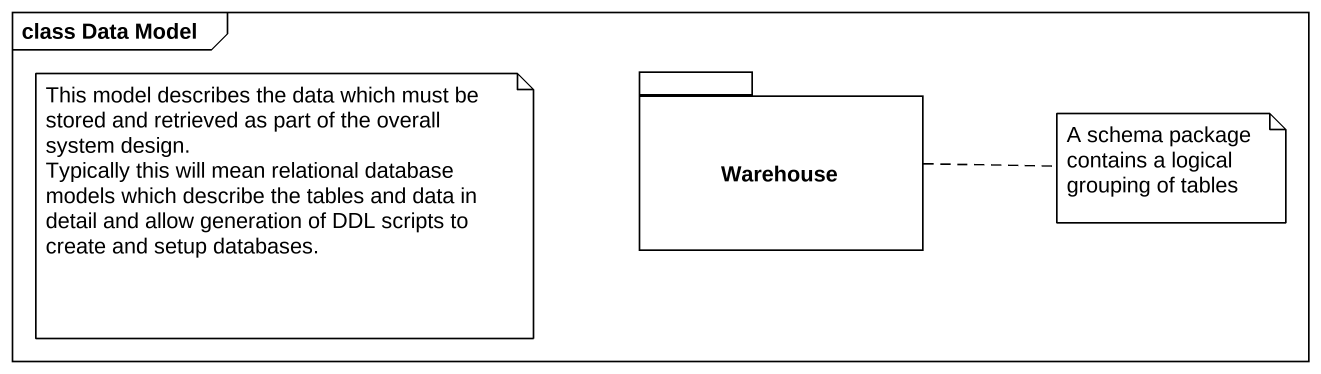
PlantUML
@startuml
mainframe class Data Model
package Warehouse {
}
note as N1
  This model describes the data which must be stored and retrieved as part of the overall system design.
  Typically this will mean relational database models which describe the tables and data in detail and allow generation of DDL scripts to create and setup databases.
end note
note right of Warehouse : A schema package contains a logical grouping of tables
@enduml
